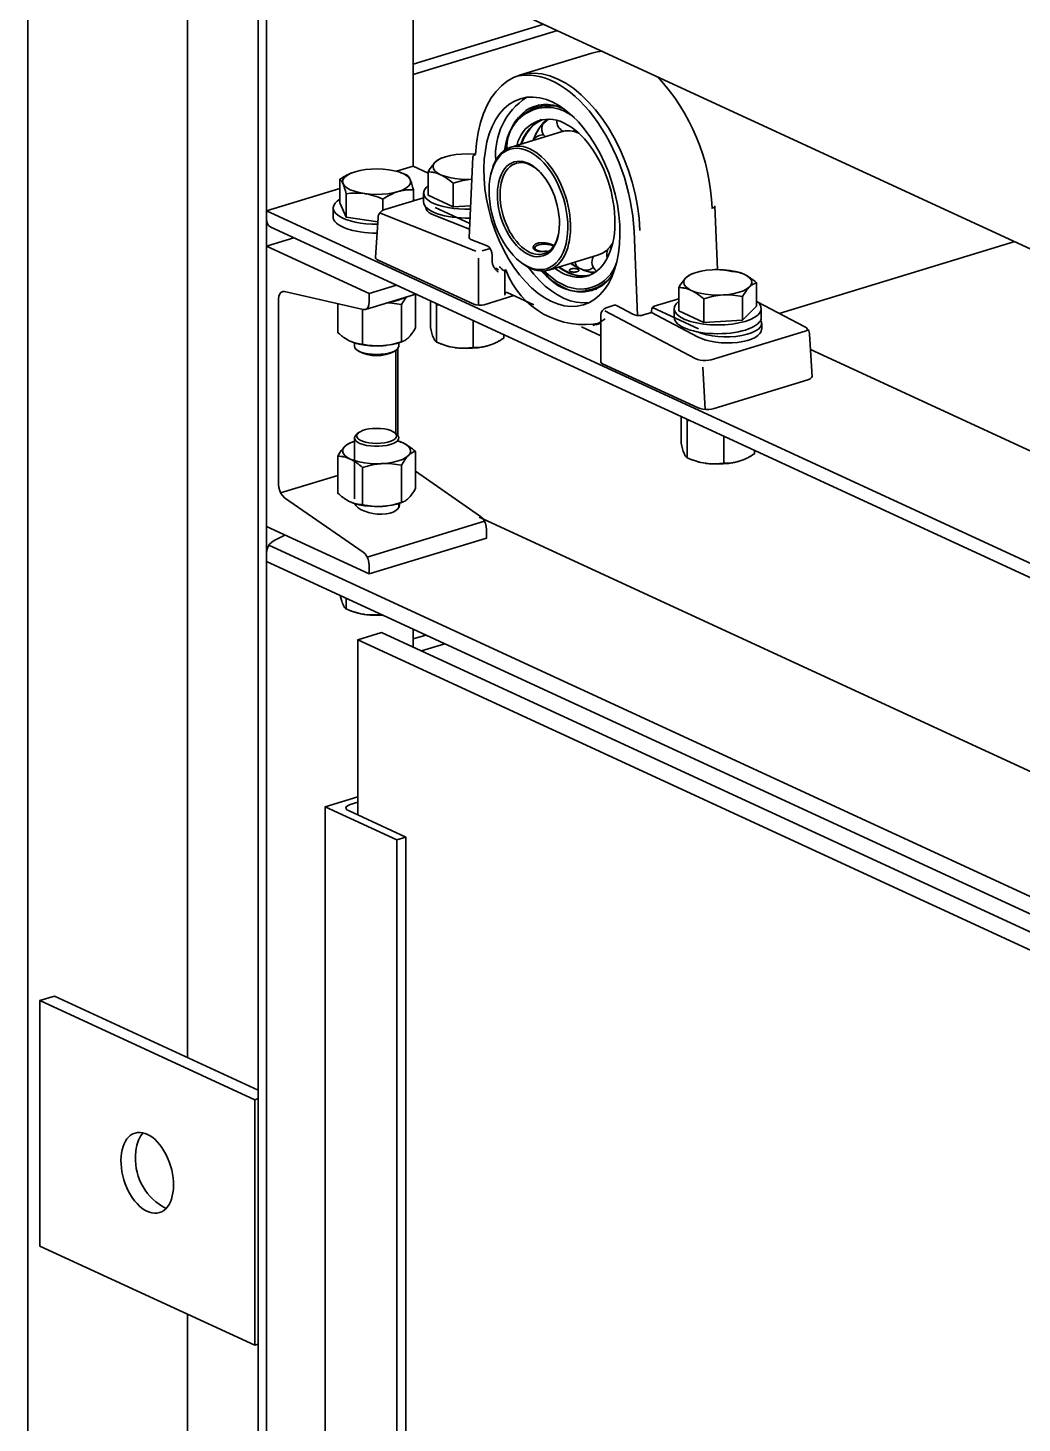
# Model space of a CAD drawing. Header units: millimetres. Extents: x -8400 to 8400, y -5940 to 5940.
# Drawn here: x 3358.5 to 3579.7, y 2779.2 to 3089.5 of the extents above; entities that cross this region are included whole.
import ezdxf

# ---------------------------------------------------------------- set-up
doc = ezdxf.new("R2010")
doc.units = ezdxf.units.MM
doc.layers.add('粗实线层', color=7, linetype='Continuous', lineweight=35)

msp = doc.modelspace()

# ---------------------------------------------------------------- linework, layer by layer
at = {"layer": '粗实线层', "linetype": 'Continuous', "lineweight": 35}
for points in [[(3358.493, 1285.787), (3358.493, 4866.968), (3391.124, 4876.938), (3444.236, 4852.438), (3440.497, 4851.295), (3444.236, 4852.438), (5462.492, 3921.43), (5515.604, 3896.93), (5482.974, 3886.961)], [(3444.236, 2019.891), (3444.236, 1271.256), (3411.605, 1261.286), (3411.605, 4842.468), (3410.313, 4843.064), (3409.946, 4843.293), (3409.764, 4843.552), (3409.781, 4843.819), (3409.997, 4844.074), (3410.394, 4844.296), (3432.959, 4853.718), (3433.439, 4854.012), (3433.607, 4854.352)], [(3409.747, 4843.663), (3409.747, 1262.481), (3409.893, 1262.163), (3410.313, 1261.883), (3411.605, 1261.286)], [(3394.038, 3271.287), (3394.038, 2860.515)], [(3442.557, 3104.481), (3902.669, 2892.234)], [(3444.236, 3103.702), (3444.236, 3058.77)], [(3444.237, 3081.431), (3473.286, 3090.307)], [(3444.237, 3079.091), (3476.345, 3088.902)], [(3444.241, 3079.093), (3476.336, 3088.899)], [(3486.336, 3084.286), (3485.127, 3084.145), (3483.954, 3083.863)], [(3483.954, 3083.863), (3467.899, 3078.958)], [(3472.237, 3072.384), (3470.235, 3071.267)], [(3468.189, 3063.649), (3468.715, 3064.916), (3469.342, 3066.051), (3470.063, 3067.043), (3470.871, 3067.883), (3471.758, 3068.56), (3472.715, 3069.069)], [(3468.289, 3063.679), (3468.827, 3064.943), (3469.466, 3066.071), (3470.201, 3067.053), (3471.023, 3067.878), (3471.925, 3068.537), (3472.896, 3069.025)], [(3474.284, 3069.169), (3473.254, 3068.318), (3472.34, 3067.242), (3471.555, 3065.956), (3470.909, 3064.48)], [(3477.107, 3066.374), (3466.002, 3062.982)], [(3473.127, 3068.354), (3472.248, 3067.191), (3471.507, 3065.887), (3470.967, 3064.638)], [(3481.07, 3066.048), (3480.041, 3066.4), (3479.029, 3066.573), (3478.047, 3066.564), (3477.106, 3066.374)], [(3450.802, 3060.607), (3450.305, 3060.418), (3449.908, 3060.231), (3449.714, 3060.111), (3449.518, 3059.971), (3449.32, 3059.809), (3449.122, 3059.625), (3449.073, 3059.575), (3449.023, 3059.524), (3448.998, 3059.498), (3448.973, 3059.472), (3448.948, 3059.445), (3448.923, 3059.418), (3448.824, 3059.307), (3448.726, 3059.191), (3448.53, 3058.944), (3448.335, 3058.68), (3447.948, 3058.101), (3447.565, 3057.464)], [(3457.402, 3055.806), (3456.085, 3055.77), (3454.772, 3055.82), (3453.502, 3055.956), (3452.314, 3056.172), (3451.244, 3056.463), (3450.325, 3056.818), (3449.584, 3057.228), (3449.044, 3057.68), (3448.722, 3058.161), (3448.627, 3058.655), (3448.761, 3059.148), (3449.122, 3059.625), (3449.698, 3060.071), (3450.471, 3060.473), (3451.419, 3060.818), (3452.511, 3061.095), (3453.715, 3061.298), (3454.995, 3061.419), (3456.553, 3061.452), (3458.096, 3061.365)], [(3458.094, 3061.312), (3457.642, 3061.09), (3457.473, 3060.799), (3456.689, 3042.772), (3456.783, 3042.576), (3457.069, 3042.407), (3460.688, 3040.977), (3461.028, 3040.761), (3461.337, 3040.405), (3461.584, 3039.944), (3461.743, 3039.427), (3461.798, 3038.906), (3461.798, 3037.52), (3461.8, 3037.42), (3461.806, 3037.322), (3461.816, 3037.225), (3461.83, 3037.131), (3461.846, 3037.038), (3461.866, 3036.948), (3461.878, 3036.903), (3461.89, 3036.859), (3461.903, 3036.815), (3461.916, 3036.771), (3461.979, 3036.603), (3462.05, 3036.445), (3462.131, 3036.295), (3462.22, 3036.154), (3462.268, 3036.085), (3462.317, 3036.018), (3462.367, 3035.954), (3462.419, 3035.89), (3462.526, 3035.768), (3462.637, 3035.652), (3462.751, 3035.54), (3462.867, 3035.431), (3462.926, 3035.377), (3462.985, 3035.324), (3463.014, 3035.297), (3463.044, 3035.271), (3463.059, 3035.257), (3463.074, 3035.244), (3463.089, 3035.231), (3463.103, 3035.218)], [(3427.905, 3055.819), (3428.321, 3056.082), (3428.741, 3056.334), (3428.846, 3056.395), (3428.952, 3056.455), (3429.058, 3056.514), (3429.164, 3056.572), (3429.376, 3056.684), (3429.588, 3056.792), (3430.013, 3056.994), (3430.44, 3057.177), (3430.867, 3057.34), (3431.296, 3057.482), (3430.349, 3057.137), (3429.576, 3056.735), (3429, 3056.289), (3428.639, 3055.812), (3428.505, 3055.319), (3428.6, 3054.825), (3428.923, 3054.345), (3429.463, 3053.892), (3430.203, 3053.482), (3431.122, 3053.127), (3432.193, 3052.837), (3433.38, 3052.62), (3434.65, 3052.485), (3435.963, 3052.434), (3437.28, 3052.47), (3438.56, 3052.591), (3439.764, 3052.794), (3440.857, 3053.072), (3441.287, 3053.193), (3441.72, 3053.292), (3441.774, 3053.303), (3441.828, 3053.314), (3441.882, 3053.324), (3441.936, 3053.334), (3442.043, 3053.352), (3442.151, 3053.37), (3442.365, 3053.401), (3442.577, 3053.427), (3443, 3053.465), (3443.42, 3053.486), (3443.835, 3053.49), (3444.248, 3053.481), (3444.248, 3050.997)], [(3430.68, 3057.271), (3430.648, 3057.259)], [(3431.296, 3057.482), (3432.389, 3057.76), (3433.594, 3057.962), (3434.874, 3058.084), (3436.19, 3058.119), (3437.503, 3058.069), (3438.773, 3057.934), (3439.961, 3057.717), (3441.031, 3057.427), (3441.95, 3057.071), (3442.691, 3056.661), (3443.231, 3056.209), (3443.553, 3055.728), (3443.649, 3055.234), (3443.514, 3054.741), (3443.153, 3054.265), (3442.577, 3053.818), (3441.804, 3053.417), (3440.857, 3053.072), (3440.427, 3052.93), (3440, 3052.767), (3439.574, 3052.584), (3439.148, 3052.382), (3438.936, 3052.274), (3438.724, 3052.161), (3438.619, 3052.104), (3438.513, 3052.045), (3438.407, 3051.985), (3438.301, 3051.924), (3437.881, 3051.672), (3437.466, 3051.409)], [(3440.497, 3057.585), (3444.236, 3058.727), (3447.579, 3057.186)], [(3442.013, 3057.066), (3441.473, 3057.271)], [(3444.248, 3053.481), (3444.077, 3054.14), (3443.904, 3054.741), (3443.817, 3055.017), (3443.73, 3055.273), (3443.642, 3055.511), (3443.553, 3055.728), (3443.531, 3055.779), (3443.509, 3055.829), (3443.498, 3055.853), (3443.487, 3055.877), (3443.476, 3055.901), (3443.465, 3055.924), (3443.421, 3056.013), (3443.377, 3056.097), (3443.289, 3056.248), (3443.202, 3056.379), (3443.029, 3056.583), (3442.859, 3056.722), (3442.012, 3057.066)], [(3453.085, 3049.696), (3447.565, 3052.242), (3447.565, 3057.464), (3447.903, 3057.445), (3448.245, 3057.41), (3448.331, 3057.399), (3448.418, 3057.387), (3448.503, 3057.374), (3448.589, 3057.36), (3448.762, 3057.328), (3448.935, 3057.291), (3449.281, 3057.204), (3449.627, 3057.096), (3449.976, 3056.968), (3450.325, 3056.818), (3450.675, 3056.645), (3451.027, 3056.45), (3451.071, 3056.425), (3451.115, 3056.399), (3451.159, 3056.372), (3451.203, 3056.345), (3451.291, 3056.291), (3451.378, 3056.235), (3451.552, 3056.12), (3451.726, 3056.002), (3452.07, 3055.752), (3452.411, 3055.487), (3452.749, 3055.209), (3453.085, 3054.918)], [(3461.513, 3057.011), (3461.442, 3056.685)], [(3472.299, 3057.565), (3471.254, 3058.427), (3470.182, 3059.05)], [(3411.605, 3048.757), (3427.906, 3053.738)], [(3436.346, 3046.347), (3429.295, 3047.356), (3427.905, 3050.597), (3427.905, 3055.819), (3428.077, 3055.68), (3428.249, 3055.475), (3428.336, 3055.344), (3428.424, 3055.194), (3428.511, 3055.021), (3428.6, 3054.825), (3428.622, 3054.773), (3428.644, 3054.719), (3428.656, 3054.692), (3428.667, 3054.664), (3428.678, 3054.636), (3428.688, 3054.608), (3428.733, 3054.491), (3428.777, 3054.369), (3428.864, 3054.112), (3428.951, 3053.836), (3429.124, 3053.236), (3429.295, 3052.578), (3429.295, 3047.356)], [(3457, 3049.932), (3453.085, 3049.696), (3453.085, 3054.918), (3454.148, 3055.242), (3455.221, 3055.505), (3455.761, 3055.61), (3456.305, 3055.696), (3457.255, 3055.796)], [(3429.295, 3052.578), (3430.301, 3052.693), (3431.316, 3052.746), (3431.828, 3052.746), (3432.342, 3052.725), (3432.86, 3052.684), (3433.38, 3052.62), (3433.511, 3052.601), (3433.641, 3052.58), (3433.706, 3052.569), (3433.771, 3052.558), (3433.836, 3052.547), (3433.901, 3052.535), (3434.161, 3052.484), (3434.42, 3052.428), (3434.935, 3052.301), (3435.446, 3052.155), (3436.461, 3051.812), (3437.466, 3051.409), (3437.466, 3048.858)], [(3446.522, 3051.692), (3437.902, 3049.058), (3437.569, 3048.937), (3437.265, 3048.765), (3436.969, 3048.525), (3436.716, 3048.23), (3436.553, 3047.951), (3436.455, 3047.648), (3436.439, 3047.507), (3436.438, 3047.363)], [(3444.237, 3051.381), (3444.447, 3051.25), (3444.643, 3051.117)], [(3446.522, 3052.764), (3446.522, 3050.813)], [(5429.862, 2115.853), (5429.862, 2117.75), (3411.605, 3048.757), (3411.605, 3046.86), (3411.713, 3046.127), (3412.025, 3045.541), (3412.506, 3045.166), (5429.848, 2114.581)], [(3426.4, 3049.428), (3426.4, 3047.478)], [(3466.639, 3029.936), (3460.036, 3027.918), (3459.456, 3027.803), (3458.802, 3027.78), (3458.175, 3027.852), (3457.669, 3028.009), (3436.43, 3037.807), (3436.11, 3037.996), (3435.917, 3038.208), (3435.86, 3038.43), (3436.406, 3047.326)], [(3436.774, 3048.308), (3437.071, 3048.161), (3458.121, 3039.842)], [(3456.772, 3044.685), (3448.867, 3047.809), (3448.233, 3048.101), (3447.726, 3048.422), (3447.358, 3048.768), (3447.134, 3049.131), (3447.059, 3049.506), (3447.059, 3049.621)], [(3456.828, 3045.982), (3449.102, 3049.546)], [(3494.139, 3025.519), (3493.354, 3044.274)], [(3417.634, 3042.801), (3411.605, 3040.959)], [(3475.458, 3041.122), (3475.403, 3041.148), (3475.323, 3041.184), (3475.238, 3041.22), (3475.148, 3041.256), (3475.054, 3041.291), (3475.006, 3041.308), (3474.956, 3041.326), (3474.906, 3041.343), (3474.855, 3041.36), (3474.75, 3041.393), (3474.643, 3041.425), (3474.533, 3041.456), (3474.42, 3041.487), (3474.391, 3041.494), (3474.362, 3041.502), (3474.333, 3041.509), (3474.304, 3041.515), (3474.245, 3041.529), (3474.186, 3041.543), (3474.068, 3041.568), (3473.948, 3041.592), (3473.827, 3041.614), (3473.704, 3041.634), (3473.643, 3041.643), (3473.581, 3041.651), (3473.519, 3041.66), (3473.457, 3041.667), (3473.333, 3041.68), (3473.21, 3041.69), (3473.088, 3041.697), (3472.966, 3041.701), (3472.846, 3041.702), (3472.726, 3041.701), (3472.666, 3041.699), (3472.607, 3041.696), (3472.549, 3041.692), (3472.491, 3041.688), (3472.378, 3041.676), (3472.267, 3041.662), (3472.159, 3041.644), (3472.054, 3041.623), (3472.002, 3041.611), (3471.952, 3041.598), (3471.927, 3041.592), (3471.902, 3041.584), (3471.877, 3041.578), (3471.853, 3041.571), (3471.758, 3041.539), (3471.668, 3041.505), (3471.582, 3041.468), (3471.501, 3041.429), (3471.424, 3041.386), (3471.352, 3041.34), (3471.284, 3041.292), (3471.223, 3041.242), (3471.167, 3041.19), (3471.117, 3041.137), (3471.072, 3041.082), (3471.032, 3041.025), (3471.023, 3041.011), (3471.015, 3040.996), (3471.007, 3040.982), (3470.999, 3040.967), (3470.984, 3040.938), (3470.971, 3040.908), (3470.949, 3040.849), (3470.934, 3040.789), (3470.924, 3040.729), (3470.921, 3040.669), (3470.921, 3040.639), (3470.923, 3040.609), (3470.927, 3040.579), (3470.932, 3040.549), (3470.946, 3040.491), (3470.966, 3040.433), (3470.993, 3040.377), (3471.025, 3040.322), (3471.063, 3040.269), (3471.107, 3040.216), (3471.131, 3040.191), (3471.157, 3040.166), (3471.184, 3040.142), (3471.213, 3040.119), (3471.273, 3040.073), (3471.339, 3040.03), (3471.41, 3039.99), (3471.487, 3039.952), (3471.568, 3039.917), (3471.653, 3039.885), (3471.743, 3039.856), (3471.837, 3039.83), (3471.933, 3039.807), (3472.035, 3039.788), (3472.061, 3039.783), (3472.087, 3039.779), (3472.114, 3039.775), (3472.14, 3039.771), (3472.194, 3039.763), (3472.248, 3039.757), (3472.359, 3039.746), (3472.471, 3039.738), (3472.586, 3039.733), (3472.703, 3039.731), (3472.762, 3039.731), (3472.822, 3039.732), (3472.883, 3039.733), (3472.944, 3039.735), (3473.065, 3039.741), (3473.187, 3039.749), (3473.31, 3039.759), (3473.433, 3039.772), (3473.556, 3039.786), (3473.68, 3039.802), (3473.711, 3039.807), (3473.742, 3039.811), (3473.773, 3039.816), (3473.804, 3039.821), (3473.865, 3039.83), (3473.925, 3039.84), (3474.115, 3039.875)], [(3471.445, 3040.883), (3471.137, 3040.622), (3470.975, 3040.434), (3470.921, 3040.238)], [(3475.423, 3040.9), (3475.296, 3040.988), (3475.141, 3041.069), (3474.658, 3041.233), (3474.067, 3041.337), (3473.421, 3041.371), (3472.777, 3041.332), (3472.192, 3041.223), (3471.719, 3041.055), (3471.399, 3040.841), (3471.261, 3040.602), (3471.318, 3040.357), (3471.564, 3040.13), (3471.978, 3039.94), (3472.522, 3039.805), (3473.149, 3039.736)], [(3474.361, 3035.621), (3485.466, 3039.014), (3486.351, 3039.383), (3487.171, 3039.925), (3487.914, 3040.633), (3488.57, 3041.499)], [(3578.039, 3041.985), (3525.647, 3025.977)], [(3458.731, 3027.783), (3458.731, 3038.233)], [(3459.579, 3039.86), (3461.341, 3040.398)], [(3467.061, 3038.295), (3467.303, 3038.064)], [(3462.377, 3035.941), (3462.761, 3035.928), (3463.159, 3035.689)], [(3464.605, 3035.572), (3464.605, 3030.094), (3464.676, 3030.451), (3464.87, 3030.647), (3465.136, 3030.629), (3471.08, 3027.887)], [(3483.356, 3028.371), (3481.984, 3028.3), (3480.574, 3028.445), (3479.137, 3028.801), (3477.687, 3029.368), (3476.313, 3030.094), (3474.95, 3030.997), (3473.61, 3032.07), (3472.304, 3033.304), (3471.042, 3034.689), (3469.835, 3036.214)], [(3483.33, 3034.325), (3482.252, 3034.213), (3481.138, 3034.279), (3479.999, 3034.523), (3478.847, 3034.942), (3477.693, 3035.533), (3476.548, 3036.29)], [(3483.455, 3034.463), (3482.378, 3034.325), (3481.263, 3034.368), (3480.119, 3034.592), (3478.962, 3034.995), (3477.801, 3035.573), (3476.649, 3036.32)], [(3479.27, 3037.12), (3480.63, 3036.258), (3481.999, 3035.631), (3483.359, 3035.25), (3484.688, 3035.119)], [(3479.403, 3036.962), (3480.382, 3036.387), (3482.22, 3035.517), (3484.089, 3034.97)], [(3506.57, 3034.882), (3506.073, 3034.693), (3505.676, 3034.506), (3505.481, 3034.386), (3505.285, 3034.246), (3505.088, 3034.084), (3504.89, 3033.899), (3504.84, 3033.85), (3504.79, 3033.799), (3504.766, 3033.773), (3504.741, 3033.746), (3504.716, 3033.72), (3504.691, 3033.693), (3504.592, 3033.582), (3504.494, 3033.466), (3504.297, 3033.219), (3504.102, 3032.954), (3503.715, 3032.376), (3503.333, 3031.739)], [(3510.763, 3035.694), (3511.313, 3035.717), (3511.86, 3035.717), (3512.403, 3035.697), (3512.944, 3035.657), (3514.016, 3035.524), (3515.08, 3035.328), (3515.418, 3035.309), (3515.76, 3035.274), (3515.846, 3035.263), (3515.932, 3035.251), (3516.018, 3035.238), (3516.104, 3035.224), (3516.277, 3035.192), (3516.449, 3035.155), (3516.795, 3035.068), (3517.142, 3034.961), (3517.49, 3034.832), (3517.839, 3034.682), (3518.19, 3034.509), (3518.542, 3034.315), (3518.586, 3034.288), (3518.63, 3034.262), (3518.674, 3034.236), (3518.718, 3034.209), (3518.806, 3034.154), (3518.893, 3034.099), (3519.067, 3033.984), (3519.24, 3033.865), (3519.584, 3033.616), (3519.925, 3033.351), (3520.264, 3033.072), (3520.599, 3032.782)], [(3517.387, 3034.872), (3517.362, 3034.882)], [(3440.472, 3032.266), (3434.444, 3030.424)], [(3508.853, 3023.97), (3503.333, 3026.517), (3503.333, 3031.739), (3503.671, 3031.719), (3504.013, 3031.685), (3504.099, 3031.674), (3504.185, 3031.662), (3504.271, 3031.649), (3504.357, 3031.634), (3504.53, 3031.603), (3504.702, 3031.566), (3505.048, 3031.479), (3505.395, 3031.372), (3505.744, 3031.243), (3506.093, 3031.093), (3506.443, 3030.92), (3506.795, 3030.725), (3506.839, 3030.699), (3506.883, 3030.673), (3506.927, 3030.647), (3506.971, 3030.62), (3507.058, 3030.565), (3507.146, 3030.51), (3507.32, 3030.395), (3507.493, 3030.276), (3507.837, 3030.026), (3508.179, 3029.761), (3508.516, 3029.483), (3508.853, 3029.193)], [(3517.485, 3029.714), (3517.869, 3030.352), (3518.256, 3030.931), (3518.451, 3031.196), (3518.647, 3031.442), (3518.844, 3031.669), (3519.043, 3031.875), (3519.092, 3031.923), (3519.142, 3031.97), (3519.167, 3031.993), (3519.191, 3032.015), (3519.216, 3032.038), (3519.241, 3032.059), (3519.34, 3032.144), (3519.438, 3032.221), (3519.635, 3032.362), (3519.83, 3032.481), (3520.216, 3032.664), (3520.599, 3032.782), (3520.599, 3027.56), (3517.485, 3024.492)], [(3433.588, 3026.844), (3444.799, 3030.27)], [(3442.403, 3029.538), (3441.695, 3029.194), (3440.857, 3028.896), (3439.907, 3028.648), (3438.868, 3028.458)], [(3444.71, 3030.243), (3444.71, 3022.735), (3444.327, 3022.098), (3443.941, 3021.519), (3443.746, 3021.254), (3443.549, 3021.008), (3443.451, 3020.891), (3443.352, 3020.781), (3443.327, 3020.753), (3443.302, 3020.727), (3443.277, 3020.701), (3443.253, 3020.674), (3443.202, 3020.623), (3443.153, 3020.574), (3442.955, 3020.389), (3442.758, 3020.227), (3442.562, 3020.088), (3442.367, 3019.968), (3441.98, 3019.785), (3441.596, 3019.667)], [(3442.764, 3029.663), (3442.757, 3029.655), (3442.561, 3029.408), (3442.366, 3029.144), (3441.979, 3028.564), (3441.596, 3027.928)], [(3448.027, 3028.78), (3448.027, 3022.818), (3448.198, 3022.159), (3448.371, 3021.558), (3448.458, 3021.283), (3448.545, 3021.026), (3448.633, 3020.788), (3448.722, 3020.571), (3448.744, 3020.52), (3448.766, 3020.47), (3448.777, 3020.446), (3448.788, 3020.422), (3448.799, 3020.398), (3448.81, 3020.375), (3448.854, 3020.286), (3448.898, 3020.202), (3448.986, 3020.051), (3449.073, 3019.921), (3449.246, 3019.716), (3449.416, 3019.577)], [(3482.537, 3031.149), (3485.073, 3031.35)], [(3497.234, 3026.173), (3497.218, 3026.571), (3497.288, 3026.995), (3497.515, 3027.359), (3497.837, 3027.565), (3503.333, 3029.244)], [(3532.39, 3021.307), (3532.4, 3021.4), (3532.401, 3021.492), (3532.342, 3021.808), (3532.212, 3022.106), (3532.063, 3022.347), (3531.887, 3022.562), (3531.685, 3022.746), (3531.462, 3022.902), (3531.395, 3022.942), (3531.326, 3022.98), (3520.765, 3028.55)], [(3427.443, 3028.131), (3427.443, 3021.692), (3427.782, 3021.399), (3428.123, 3021.118), (3428.209, 3021.05), (3428.295, 3020.983), (3428.382, 3020.917), (3428.467, 3020.851), (3428.64, 3020.724), (3428.812, 3020.601), (3429.159, 3020.369), (3429.506, 3020.156), (3429.854, 3019.964), (3430.203, 3019.792), (3430.554, 3019.641), (3430.905, 3019.511), (3430.949, 3019.497), (3430.994, 3019.482), (3431.038, 3019.468), (3431.081, 3019.454), (3431.169, 3019.428), (3431.256, 3019.403), (3431.431, 3019.357), (3431.604, 3019.316), (3431.948, 3019.248), (3432.289, 3019.198), (3432.627, 3019.165), (3432.963, 3019.145)], [(3432.963, 3026.864), (3432.963, 3019.145), (3434.026, 3018.95), (3435.099, 3018.817), (3435.64, 3018.776), (3436.183, 3018.756), (3436.73, 3018.757), (3437.28, 3018.779), (3437.417, 3018.788), (3437.555, 3018.799), (3437.623, 3018.804), (3437.692, 3018.81), (3437.761, 3018.817), (3437.83, 3018.824), (3438.104, 3018.854), (3438.378, 3018.889), (3438.922, 3018.975), (3439.463, 3019.08), (3440.535, 3019.344), (3441.596, 3019.667), (3441.596, 3027.928), (3440.533, 3028.123), (3439.46, 3028.256), (3438.92, 3028.297), (3438.376, 3028.317), (3438.372, 3028.317)], [(3449.416, 3027.838), (3449.328, 3028.186)], [(3449.944, 3027.906), (3449.416, 3027.838), (3449.416, 3019.577), (3450.423, 3019.173), (3451.438, 3018.83), (3451.95, 3018.684), (3452.464, 3018.558), (3452.981, 3018.451), (3453.502, 3018.366), (3454.772, 3018.231), (3456.085, 3018.18), (3457.402, 3018.215), (3458.682, 3018.337), (3459.886, 3018.539), (3460.979, 3018.818)], [(3486.839, 3026.532), (3506.961, 3015.92), (3507.442, 3015.723), (3508.023, 3015.58), (3508.663, 3015.501), (3509.32, 3015.489), (3509.95, 3015.548), (3510.509, 3015.673), (3531.393, 3022.054), (3531.763, 3022.194), (3532.05, 3022.366)], [(3497.427, 3027.254), (3507.688, 3022.52)], [(3502.29, 3027.038), (3502.29, 3025.089)], [(3521.642, 3025.089), (3521.642, 3027.038)], [(3457.587, 3024.371), (3457.587, 3018.408), (3456.583, 3018.292), (3455.568, 3018.239), (3455.057, 3018.24), (3454.541, 3018.261), (3454.283, 3018.279), (3454.023, 3018.302), (3453.958, 3018.309), (3453.893, 3018.316), (3453.828, 3018.323), (3453.762, 3018.331), (3453.632, 3018.348), (3453.502, 3018.366), (3452.057, 3018.642), (3450.802, 3019.028), (3450.263, 3019.233)], [(3485.972, 3021.017), (3481.684, 3022.995)], [(3484.204, 3023.257), (3485.589, 3023.91), (3486.889, 3024.78)], [(3484.864, 3023.434), (3485.972, 3023.772)], [(3521.758, 3022.481), (3521.758, 3023.758)], [(3441.97, 3019.781), (3441.473, 3019.592), (3440.567, 3019.297), (3439.549, 3019.06), (3438.444, 3018.886), (3437.28, 3018.779), (3435.963, 3018.744), (3434.65, 3018.794), (3433.38, 3018.93), (3432.193, 3019.145), (3431.122, 3019.436), (3430.203, 3019.792)], [(3430.656, 3019.601), (3430.68, 3019.592)], [(3431.154, 3019.426), (3431.154, 3018.689), (3431.249, 3018.328), (3431.529, 3017.982), (3431.984, 3017.662), (3432.596, 3017.382), (3433.342, 3017.152), (3434.193, 3016.982), (3435.116, 3016.876), (3436.077, 3016.841), (3437.037, 3016.876), (3437.96, 3016.982), (3438.811, 3017.152), (3439.558, 3017.382), (3440.17, 3017.662), (3440.624, 3017.982), (3440.905, 3018.328), (3441, 3018.689), (3441, 3019.426)], [(3464.37, 3021.242), (3464.37, 3020.481), (3463.954, 3020.217), (3463.534, 3019.965), (3463.429, 3019.905), (3463.323, 3019.845), (3463.217, 3019.786), (3463.111, 3019.728), (3462.899, 3019.615), (3462.687, 3019.507), (3462.262, 3019.305), (3461.836, 3019.122), (3461.408, 3018.96), (3460.979, 3018.818), (3460.548, 3018.697), (3460.116, 3018.597), (3460.062, 3018.587), (3460.007, 3018.576), (3459.953, 3018.566), (3459.899, 3018.556), (3459.792, 3018.537), (3459.685, 3018.519), (3459.471, 3018.488), (3459.258, 3018.462), (3458.835, 3018.424), (3458.416, 3018.404), (3458, 3018.399), (3457.587, 3018.408)], [(3461.595, 3019.028), (3461.627, 3019.04)], [(3440.365, 3017.76), (3440.365, 2999.209)], [(3440.777, 2998.829), (3440.777, 3018.141)], [(3620.203, 2977.555), (3532.629, 3017.952)], [(3509.164, 3004.642), (3508.619, 3014.042)], [(3503.795, 3003.055), (3503.795, 2997.093), (3503.966, 2996.434), (3504.138, 2995.833), (3504.226, 2995.558), (3504.313, 2995.301), (3504.401, 2995.063), (3504.49, 2994.846), (3504.511, 2994.795), (3504.534, 2994.745), (3504.545, 2994.721), (3504.556, 2994.697), (3504.567, 2994.673), (3504.578, 2994.65), (3504.622, 2994.56), (3504.666, 2994.477), (3504.754, 2994.325), (3504.841, 2994.195), (3505.013, 2993.991), (3505.184, 2993.852)], [(3505.184, 3002.113), (3505.095, 3002.461)], [(3505.712, 3002.181), (3505.184, 3002.113), (3505.184, 2993.852), (3506.19, 2993.448), (3507.206, 2993.105), (3507.717, 2992.959), (3508.232, 2992.832), (3508.749, 2992.726), (3509.269, 2992.641), (3510.539, 2992.505), (3511.852, 2992.455), (3513.169, 2992.491), (3514.449, 2992.611), (3515.654, 2992.814), (3516.746, 2993.092)], [(3431.154, 2997.543), (3430.269, 2997.207), (3429.544, 2996.821), (3429, 2996.395), (3428.639, 2995.918), (3428.505, 2995.425), (3428.6, 2994.931), (3428.923, 2994.45), (3429.463, 2993.998), (3430.203, 2993.588), (3431.122, 2993.232), (3432.193, 2992.942), (3433.38, 2992.726), (3434.65, 2992.59), (3435.963, 2992.54), (3437.28, 2992.576), (3438.56, 2992.697), (3439.764, 2992.9), (3440.857, 2993.177), (3441.804, 2993.522), (3442.577, 2993.924), (3443.153, 2994.37), (3443.514, 2994.847), (3443.649, 2995.34), (3443.553, 2995.834), (3443.231, 2996.315), (3442.691, 2996.767), (3441.95, 2997.177), (3441.497, 2997.368), (3441, 2997.543)], [(3430.68, 2997.377), (3430.181, 2997.186)], [(3431.154, 2998.28), (3431.154, 2984.715)], [(3440.578, 2999.028), (3440.872, 2998.697), (3440.996, 2998.351), (3440.943, 2998.002), (3440.717, 2997.663), (3440.325, 2997.346), (3439.781, 2997.063), (3439.105, 2996.823), (3438.32, 2996.635), (3437.456, 2996.506), (3436.542, 2996.44), (3435.611, 2996.44), (3434.698, 2996.506), (3433.833, 2996.635), (3433.049, 2996.823), (3432.372, 2997.063), (3431.828, 2997.346), (3431.436, 2997.663), (3431.21, 2998.002), (3431.157, 2998.351), (3431.281, 2998.697), (3431.576, 2999.028)], [(3432.026, 2999.41), (3431.576, 2999.029)], [(3440.578, 2999.029), (3440.127, 2999.41)], [(3440.777, 2997.598), (3441.253, 2997.456), (3441.601, 2997.327), (3441.95, 2997.177), (3442.301, 2997.004), (3442.653, 2996.809), (3442.697, 2996.784), (3442.741, 2996.758), (3442.784, 2996.731), (3442.828, 2996.704), (3442.916, 2996.65), (3443.003, 2996.594), (3443.177, 2996.479), (3443.351, 2996.36), (3443.694, 2996.111), (3444.036, 2995.846), (3444.374, 2995.568), (3444.71, 2995.277)], [(3441.497, 2997.368), (3441.473, 2997.377)], [(3513.355, 2998.645), (3513.355, 2992.683), (3512.351, 2992.567), (3511.336, 2992.514), (3510.824, 2992.515), (3510.309, 2992.536), (3510.05, 2992.553), (3509.79, 2992.577), (3509.726, 2992.584), (3509.661, 2992.591), (3509.595, 2992.599), (3509.53, 2992.606), (3509.4, 2992.623), (3509.269, 2992.641), (3507.825, 2992.917), (3506.57, 2993.303), (3506.03, 2993.508)], [(3427.443, 2994.234), (3427.827, 2994.872), (3428.214, 2995.451), (3428.409, 2995.716), (3428.605, 2995.962), (3428.802, 2996.188), (3429, 2996.395), (3429.05, 2996.443), (3429.1, 2996.49), (3429.124, 2996.513), (3429.149, 2996.535), (3429.174, 2996.557), (3429.199, 2996.58), (3429.298, 2996.663), (3429.396, 2996.742), (3429.593, 2996.882), (3429.788, 2997.001), (3430.184, 2997.188)], [(3432.963, 2983.427), (3432.627, 2983.446), (3432.289, 2983.48), (3431.948, 2983.53), (3431.604, 2983.598), (3431.431, 2983.639), (3431.256, 2983.685), (3431.169, 2983.71), (3431.081, 2983.736), (3431.038, 2983.75), (3430.994, 2983.764), (3430.949, 2983.778), (3430.905, 2983.793), (3430.554, 2983.923), (3430.203, 2984.074), (3429.854, 2984.246), (3429.506, 2984.438), (3429.159, 2984.651), (3428.812, 2984.883), (3428.64, 2985.006), (3428.467, 2985.133), (3428.382, 2985.198), (3428.295, 2985.264), (3428.209, 2985.331), (3428.123, 2985.4), (3427.782, 2985.681), (3427.443, 2985.973), (3427.443, 2994.234), (3427.782, 2994.215), (3428.123, 2994.18), (3428.209, 2994.169), (3428.295, 2994.157), (3428.382, 2994.144), (3428.467, 2994.13), (3428.64, 2994.098), (3428.812, 2994.061), (3429.159, 2993.974), (3429.506, 2993.867), (3429.854, 2993.738), (3430.203, 2993.588), (3430.554, 2993.416), (3430.905, 2993.221), (3430.949, 2993.195), (3430.994, 2993.168), (3431.038, 2993.142), (3431.081, 2993.115), (3431.169, 2993.06), (3431.256, 2993.005), (3431.431, 2992.89), (3431.604, 2992.772), (3431.948, 2992.522), (3432.289, 2992.257), (3432.627, 2991.978), (3432.963, 2991.688)], [(3520.137, 2995.517), (3520.137, 2994.755), (3519.722, 2994.492), (3519.302, 2994.24), (3519.196, 2994.179), (3519.091, 2994.12), (3518.985, 2994.061), (3518.879, 2994.003), (3518.667, 2993.89), (3518.455, 2993.782), (3518.03, 2993.58), (3517.603, 2993.397), (3517.175, 2993.234), (3516.746, 2993.092), (3516.315, 2992.971), (3515.884, 2992.872), (3515.829, 2992.861), (3515.775, 2992.851), (3515.721, 2992.841), (3515.667, 2992.831), (3515.56, 2992.812), (3515.452, 2992.794), (3515.238, 2992.763), (3515.025, 2992.737), (3514.602, 2992.699), (3514.183, 2992.678), (3513.768, 2992.674), (3513.355, 2992.683)], [(3441.596, 2983.949), (3441.596, 2992.209)], [(3517.362, 2993.303), (3517.395, 2993.315)], [(3427.444, 2989.95), (3414.722, 2986.063)], [(3444.71, 2990.887), (3459.203, 2980.841), (3459.632, 2980.449), (3460.008, 2979.914), (3460.3, 2979.278), (3460.484, 2978.592), (3460.548, 2977.91), (3460.548, 2976.01), (3434.444, 2968.034)], [(3430.203, 2984.074), (3431.122, 2983.718), (3432.193, 2983.427), (3433.38, 2983.211), (3434.65, 2983.076), (3435.963, 2983.026), (3437.28, 2983.061), (3438.444, 2983.168), (3439.549, 2983.342), (3440.567, 2983.579), (3441.473, 2983.873), (3441.97, 2984.063)], [(3430.656, 2983.883), (3430.68, 2983.873)], [(3441, 2982.834), (3441, 2983.707)], [(3460.087, 2979.768), (3433.982, 2971.792)], [(3458.919, 2980.673), (4426.231, 2534.459)], [(3415.693, 2976.684), (3413.26, 2975.485), (3412.732, 2975.131), (3412.27, 2974.628), (3411.911, 2974.017), (3411.683, 2973.345), (3411.605, 2972.668), (3411.605, 2970.77), (5429.862, 2039.763), (5429.862, 2041.661)], [(3412.133, 2974.427), (5430.389, 2043.419)], [(3429.295, 2960.247), (3429.124, 2960.386), (3428.951, 2960.591), (3428.864, 2960.721), (3428.776, 2960.872), (3428.688, 2961.045), (3428.6, 2961.241), (3428.578, 2961.292), (3428.556, 2961.346), (3428.545, 2961.374), (3428.534, 2961.401), (3428.523, 2961.43), (3428.511, 2961.458), (3428.467, 2961.575), (3428.424, 2961.696), (3428.336, 2961.954), (3428.249, 2962.229), (3427.976, 2963.21)], [(3437.057, 2959.024), (3435.444, 2958.909), (3434.932, 2958.91), (3434.418, 2958.93), (3433.901, 2958.972), (3433.38, 2959.036), (3433.25, 2959.054), (3433.12, 2959.076), (3433.055, 2959.086), (3432.99, 2959.097), (3432.924, 2959.109), (3432.859, 2959.121), (3432.599, 2959.172), (3432.341, 2959.228), (3431.826, 2959.354), (3431.314, 2959.5), (3430.299, 2959.844), (3429.295, 2960.247), (3429.295, 2962.61)], [(3430.139, 2959.904), (3430.68, 2959.697), (3431.935, 2959.312), (3433.38, 2959.036), (3434.676, 2958.898), (3436.017, 2958.849), (3437.36, 2958.89)], [(3431.926, 2953.41), (3437.148, 2955.005), (3901.648, 2740.734)], [(3444.236, 2955.755), (3444.236, 2951.781)], [(3446.994, 2954.453), (3444.236, 2953.61)], [(3902.669, 2736.259), (3431.926, 2953.41), (3431.926, 2914.416)], [(3451.243, 2952.493), (3446.05, 2950.906)], [(3431.926, 2918.489), (3424.658, 2916.267)], [(3431.926, 2917.267), (3430.167, 2916.729), (3429.714, 2916.549), (3429.401, 2916.331), (3429.249, 2916.091), (3429.268, 2915.843), (3429.456, 2915.606), (3429.802, 2915.396), (3442.549, 2909.516), (3442.549, 2636.56), (3440.591, 2635.962), (3440.591, 2908.917), (3442.549, 2909.516)], [(3440.591, 2908.917), (3424.658, 2916.267), (3424.658, 2643.312), (3440.591, 2635.962)], [(3361.149, 2873.165), (3364.412, 2874.162), (3409.747, 2853.249)], [(3408.95, 2851.115), (3409.747, 2851.358)], [(3394.038, 2803.439), (3394.038, 2392.611)], [(3408.95, 2796.524), (3409.747, 2796.767)]]:
    msp.add_lwpolyline(points, dxfattribs=at)
for points in [[(3511.934, 3035.714), (3511.345, 3049.807), (3511.187, 3049.558), (3510.724, 3049.346, 0.1802529), (3498.536, 3078.658)], [(3473.31, 3035.422), (3474.737, 3034.154), (3476.203, 3033.109), (3477.687, 3032.302, 0.4971435), (3489.665, 3038.14)], [(3463.452, 3036.322), (3463.466, 3036.317), (3463.523, 3036.284), (3463.613, 3036.216), (3463.729, 3036.108), (3463.855, 3035.963), (3463.959, 3035.823), (3464.069, 3035.655), (3464.338, 3035.546), (3464.835, 3035.63, 0.3684406), (3485.972, 3023.846)], [(3488.812, 3035.122, -0.4183673), (3477.687, 3031.708), (3476.411, 3032.385), (3475.146, 3033.233), (3473.904, 3034.244), (3472.696, 3035.409)], [(3482.067, 3035.606, 0.126129), (3483.319, 3035.664, 0.1104894), (3484.277, 3036.208)], [(3507.453, 3020.783), (3497.234, 3026.173), (3495.455, 3025.63), (3495, 3025.534), (3494.485, 3025.503), (3493.96, 3025.539), (3493.477, 3025.639), (3493.083, 3025.794), (3489.464, 3027.702), (3489.187, 3027.795), (3488.925, 3027.776), (3487.163, 3027.237, 0.3298032), (3485.972, 3025.628), (3485.972, 3015.178), (3486.069, 3014.966), (3486.35, 3014.779), (3507.588, 3004.982), (3508.069, 3004.812), (3508.65, 3004.693), (3509.292, 3004.635), (3509.952, 3004.642), (3510.584, 3004.713), (3511.145, 3004.842), (3532.029, 3011.223), (3532.539, 3011.435), (3532.858, 3011.694), (3532.957, 3011.978), (3532.412, 3021.373)], [(3431.576, 3017.941), (3432.026, 3017.559, 0.2450794), (3440.127, 3017.559), (3440.578, 3017.941)], [(3384.114, 2843.744), (3383.542, 2842.994), (3383.081, 2842.074), (3382.745, 2841.007), (3382.539, 2839.819), (3382.47, 2838.536, 0.3016938), (3389.248, 2826.942)]]:
    msp.add_lwpolyline(points, format="xyb", dxfattribs=at)
for points in [[(3415.606, 3030.847), (3433.099, 3026.833), (3433.528, 3026.829), (3433.903, 3027.018), (3434.196, 3027.384), (3434.38, 3027.9), (3434.444, 3028.524), (3434.444, 3030.424), (3411.605, 3040.959), (3411.605, 2978.569), (3434.444, 2968.034), (3434.444, 2969.934), (3434.38, 2970.616), (3434.196, 2971.303), (3433.903, 2971.939), (3433.528, 2972.474), (3433.099, 2972.866), (3415.606, 2984.99), (3415.177, 2985.382), (3414.801, 2985.918), (3414.509, 2986.553), (3414.325, 2987.24), (3414.261, 2987.922), (3414.261, 3029.156), (3414.325, 3029.78), (3414.509, 3030.296), (3414.801, 3030.662), (3415.177, 3030.851)], [(3479.221, 3035.296), (3479.29, 3035.267), (3479.365, 3035.242), (3479.406, 3035.231), (3479.448, 3035.22), (3479.47, 3035.215), (3479.492, 3035.21), (3479.514, 3035.206), (3479.537, 3035.202), (3479.63, 3035.187), (3479.726, 3035.176), (3479.751, 3035.175), (3479.776, 3035.172), (3479.801, 3035.171), (3479.827, 3035.17), (3479.878, 3035.167), (3479.929, 3035.166), (3480.031, 3035.167), (3480.134, 3035.172), (3480.161, 3035.173), (3480.186, 3035.175), (3480.212, 3035.177), (3480.237, 3035.18), (3480.287, 3035.185), (3480.337, 3035.191), (3480.386, 3035.198), (3480.434, 3035.206), (3480.458, 3035.21), (3480.482, 3035.214), (3480.505, 3035.219), (3480.528, 3035.224), (3480.617, 3035.244), (3480.699, 3035.267), (3480.739, 3035.28), (3480.777, 3035.293), (3480.794, 3035.299), (3480.812, 3035.306), (3480.83, 3035.314), (3480.846, 3035.32), (3480.908, 3035.35), (3480.961, 3035.382), (3480.973, 3035.389), (3480.985, 3035.398), (3480.996, 3035.406), (3481.006, 3035.414), (3481.025, 3035.431), (3481.041, 3035.448), (3481.067, 3035.483), (3481.082, 3035.519), (3481.086, 3035.537), (3481.088, 3035.555), (3481.087, 3035.573), (3481.083, 3035.591), (3481.077, 3035.609), (3481.069, 3035.626), (3481.058, 3035.644), (3481.044, 3035.662), (3481.01, 3035.697), (3480.966, 3035.731), (3480.954, 3035.739), (3480.941, 3035.747), (3480.928, 3035.755), (3480.914, 3035.763), (3480.884, 3035.779), (3480.852, 3035.794), (3480.783, 3035.823), (3480.707, 3035.85), (3480.687, 3035.856), (3480.666, 3035.863), (3480.645, 3035.869), (3480.624, 3035.875), (3480.581, 3035.886), (3480.536, 3035.896), (3480.491, 3035.906), (3480.443, 3035.915), (3480.419, 3035.92), (3480.395, 3035.924), (3480.371, 3035.928), (3480.346, 3035.931), (3480.246, 3035.943), (3480.144, 3035.952), (3480.093, 3035.955), (3480.041, 3035.957), (3480.015, 3035.958), (3479.99, 3035.958), (3479.964, 3035.958), (3479.938, 3035.958), (3479.836, 3035.955), (3479.736, 3035.948), (3479.711, 3035.945), (3479.687, 3035.943), (3479.662, 3035.94), (3479.639, 3035.936), (3479.591, 3035.929), (3479.545, 3035.921), (3479.457, 3035.903), (3479.373, 3035.88), (3479.353, 3035.874), (3479.334, 3035.867), (3479.315, 3035.861), (3479.296, 3035.854), (3479.26, 3035.84), (3479.227, 3035.825), (3479.195, 3035.808), (3479.165, 3035.792), (3479.136, 3035.775), (3479.111, 3035.757), (3479.066, 3035.72), (3479.031, 3035.682), (3479.017, 3035.662), (3479.006, 3035.641), (3478.996, 3035.62), (3478.99, 3035.6), (3478.985, 3035.559), (3478.989, 3035.517), (3478.992, 3035.507), (3478.995, 3035.497), (3478.999, 3035.486), (3479.003, 3035.476), (3479.015, 3035.456), (3479.028, 3035.437), (3479.044, 3035.417), (3479.062, 3035.398), (3479.072, 3035.389), (3479.083, 3035.38), (3479.094, 3035.371), (3479.106, 3035.362), (3479.159, 3035.328)], [(3519.043, 3031.875), (3518.467, 3031.429), (3517.694, 3031.028), (3516.746, 3030.682), (3515.654, 3030.404), (3514.449, 3030.202), (3513.169, 3030.08), (3511.852, 3030.045), (3510.539, 3030.095), (3509.269, 3030.231), (3508.082, 3030.447), (3507.012, 3030.737), (3506.093, 3031.093), (3505.352, 3031.503), (3504.812, 3031.955), (3504.49, 3032.436), (3504.394, 3032.93), (3504.529, 3033.423), (3504.89, 3033.899), (3505.465, 3034.345), (3506.239, 3034.747), (3507.186, 3035.092), (3508.279, 3035.37), (3509.483, 3035.573), (3510.763, 3035.694), (3512.08, 3035.73), (3513.393, 3035.679), (3514.663, 3035.544), (3515.85, 3035.328), (3516.92, 3035.038), (3517.839, 3034.682), (3518.58, 3034.272), (3519.12, 3033.819), (3519.443, 3033.339), (3519.538, 3032.845), (3519.403, 3032.352)], [(3513.169, 3030.08), (3513.307, 3030.088), (3513.444, 3030.094), (3513.513, 3030.097), (3513.582, 3030.099), (3513.651, 3030.101), (3513.72, 3030.103), (3513.994, 3030.105), (3514.267, 3030.103), (3514.812, 3030.083), (3515.352, 3030.043), (3516.425, 3029.909), (3517.485, 3029.714), (3517.485, 3024.492), (3508.853, 3023.97), (3508.853, 3029.193), (3509.916, 3029.517), (3510.989, 3029.78), (3511.529, 3029.885), (3512.072, 3029.971), (3512.619, 3030.036)], [(3432.963, 2991.688), (3432.963, 2983.427), (3434.026, 2983.232), (3435.099, 2983.098), (3435.64, 2983.058), (3436.183, 2983.038), (3436.73, 2983.039), (3437.28, 2983.061), (3437.417, 2983.07), (3437.555, 2983.081), (3437.623, 2983.086), (3437.692, 2983.092), (3437.761, 2983.098), (3437.83, 2983.105), (3438.104, 2983.136), (3438.378, 2983.171), (3438.922, 2983.257), (3439.463, 2983.362), (3440.535, 2983.625), (3441.596, 2983.949), (3441.98, 2984.067), (3442.367, 2984.249), (3442.562, 2984.369), (3442.758, 2984.509), (3442.955, 2984.671), (3443.153, 2984.856), (3443.202, 2984.905), (3443.253, 2984.956), (3443.277, 2984.983), (3443.302, 2985.009), (3443.327, 2985.035), (3443.352, 2985.062), (3443.451, 2985.173), (3443.549, 2985.289), (3443.746, 2985.536), (3443.941, 2985.801), (3444.327, 2986.38), (3444.71, 2987.016), (3444.71, 2995.277), (3444.326, 2995.159), (3443.939, 2994.976), (3443.745, 2994.857), (3443.549, 2994.716), (3443.352, 2994.555), (3443.153, 2994.37), (3443.103, 2994.321), (3443.054, 2994.27), (3443.029, 2994.244), (3443.004, 2994.217), (3442.979, 2994.19), (3442.955, 2994.164), (3442.856, 2994.052), (3442.757, 2993.937), (3442.561, 2993.69), (3442.366, 2993.425), (3441.979, 2992.846), (3441.596, 2992.209), (3440.533, 2992.405), (3439.46, 2992.538), (3438.92, 2992.579), (3438.376, 2992.599), (3437.829, 2992.598), (3437.28, 2992.576), (3437.142, 2992.567), (3437.005, 2992.556), (3436.936, 2992.551), (3436.867, 2992.544), (3436.798, 2992.538), (3436.729, 2992.531), (3436.455, 2992.501), (3436.181, 2992.466), (3435.637, 2992.38), (3435.097, 2992.275), (3434.024, 2992.011)], [(3408.95, 2851.115), (3361.149, 2873.165), (3361.149, 2818.574), (3408.95, 2796.524)]]:
    msp.add_lwpolyline(points, close=True, dxfattribs=at)
for centre, radius, start, end in [((3477.939, 3061.19), 15.409, 123.61891, 184.56503), ((3474.48, 3062.661), 9.524, 72.79473, 180.82496), ((3474.03, 3062.782), 9.014, 47.67789, 181.40879), ((3474.382, 3061.948), 7.215, 62.73712, 168.55368), ((3475.352, 3067.041), 2.524, 130.23944, 224.1388), ((3478.669, 3068.765), 2.524, 176.50607, 244.21495), ((3473.136, 3063.192), 2.524, 88.46875, 148.75185), ((3478.669, 3068.764), 2.523, 294.76182, 307.96221), ((3489.82, 3039.125), 2.541, 120.64858, 124.52593), ((3486.494, 3037.415), 2.524, 150.53327, 234.40887), ((3486.498, 3037.428), 2.511, 69.68226, 76.19642), ((3489.811, 3039.14), 2.524, 153.88433, 198.61508), ((3481.186, 3040.092), 9.219, 210.47957, 323.87795), ((3482.581, 3038.078), 2.524, 195.77993, 236.42203)]:
    msp.add_arc(centre, radius, start, end, dxfattribs=at)
for centre, major_axis, ratio, start_param, end_param in [((3476.382, 3051.194), (-8.482, 27.763), 0.5850176, 4.2936911, 7.310187), ((3475.073, 3050.791), (-8.479, 27.767), 0.5850906, 4.3024725, 6.243012), ((3477.696, 3051.571), (-6.28, 20.541), 0.5846701, 5.8007172, 7.1410653), ((3477.687, 3051.594), (-5.285, 17.299), 0.5850259, 2.4828065, 5.8019797), ((3470.202, 3049.25), (-4.204, 13.732), 0.5838267, 5.8024884, 7.0871296), ((3470.182, 3049.301), (-4.181, 13.683), 0.5850358, 2.3358522, 5.8018999), ((3470.182, 3049.302), (-3.072, 10.057), 0.5850609, 5.8019331, 10.2306015), ((3456.202, 3052.764), (9.665, 0.001), 0.3753841, 2.6731119, 4.7912886), ((3436.068, 3049.426), (-9.66, 0.003), 0.3755567, 5.717891, 7.8793096), ((3456.23, 3050.826), (9.718, 0.012), 0.375441, 3.1416498, 4.7788971), ((3436.103, 3047.487), (9.713, 0.009), 0.3753403, 3.1415609, 4.7212837), ((3511.966, 3027.038), (-9.673, 0), 0.3754408, 5.8146388, 9.8931969), ((3511.966, 3025.089), (9.677, 0), 0.3755215, 3.141805, 6.2829087), ((3513.7, 3023.76), (-8.039, 0.002), 0.3755519, 0.6837645, 3.38835), ((3513.7, 3022.694), (-8.039, 0.255), 0.4075391, 0.6966205, 3.1542866), ((3436.077, 2983.837), (-5.066, 0.613), 0.4836918, 0.2991201, 3.4233835)]:
    msp.add_ellipse(centre, major_axis=major_axis, ratio=ratio, start_param=start_param, end_param=end_param, dxfattribs=at)
for centre, major_axis, ratio in [((3475.076, 3050.797), (-7.007, 22.935), 0.5850486), ((3469.855, 3049.202), (-4.057, 13.279), 0.5850452), ((3469.855, 3049.202), (-3.195, 10.457), 0.5850832), ((3436.077, 2998.736), (4.455, 0), 0.375397), ((3385.049, 2834.844), (-2.706, 8.856), 0.5850459)]:
    msp.add_ellipse(centre, major_axis=major_axis, ratio=ratio, dxfattribs=at)

doc.saveas('drawing.dxf')
